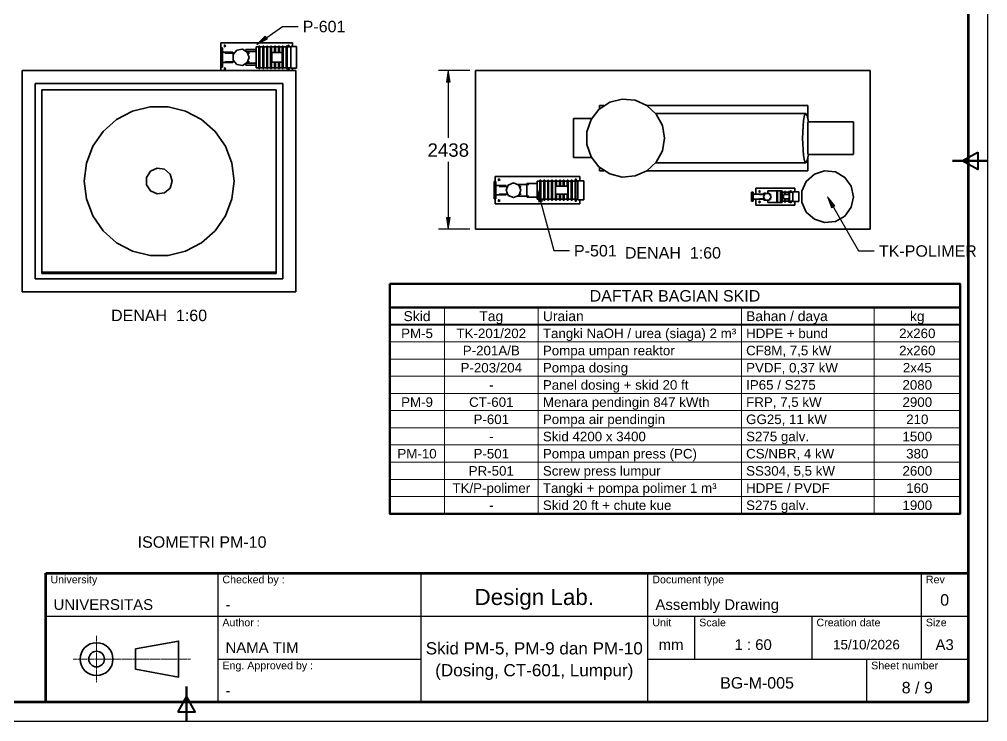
# Model space of a CAD drawing. Header units: millimetres. Extents: x 5 to 415, y 5 to 292.
# Drawn here: x 167.2 to 415, y 5 to 184.7 of the extents above; entities that cross this region are included whole.
import ezdxf
from ezdxf.enums import TextEntityAlignment as Align

# ---------------------------------------------------------------- set-up
doc = ezdxf.new("R2010")
doc.units = ezdxf.units.MM
doc.linetypes.add('DASHED', pattern=[1.524, 1.27, -0.254])
for name, color, linetype in [('PFD-BINGKAI', 7, 'Continuous'), ('PFD-INSTRUMEN', 7, 'Continuous'), ('PFD-PERALATAN', 7, 'Continuous'), ('PFD-TABEL', 7, 'Continuous'), ('PFD-TEKS', 7, 'Continuous')]:
    doc.layers.add(name, color=color, linetype=linetype)
doc.styles.add('PFD', font='arial.ttf')

msp = doc.modelspace()

# ---------------------------------------------------------------- hatches: boundary and pattern name
at = {"layer": 'PFD-INSTRUMEN'}
for points in [[(228, 178.33), (230.17, 180.46), (230.74, 179.64)], [(277, 171.63), (277.5, 168.63), (276.5, 168.63)], [(299.83, 141), (301.09, 138.23), (300.13, 137.97)], [(374, 139.33), (375.93, 136.99), (375.07, 136.49)], [(277, 131), (276.5, 134), (277.5, 134)]]:
    msp.add_hatch(color=7, dxfattribs=at).paths.add_polyline_path(points)

# ---------------------------------------------------------------- linework, layer by layer
at = {"layer": 'PFD-BINGKAI', "linetype": 'Continuous', "lineweight": 30, "ltscale": 0.35}
msp.add_lwpolyline([(5, 292), (415, 292), (415, 5), (5, 5)], close=True, dxfattribs=at)
at = {"layer": 'PFD-BINGKAI', "linetype": 'Continuous', "lineweight": 80, "ltscale": 0.35}
msp.add_lwpolyline([(10, 287), (410, 287), (410, 10), (10, 10)], close=True, dxfattribs=at)
at = {"layer": 'PFD-BINGKAI', "linetype": 'Continuous', "lineweight": 40, "ltscale": 0.35}
for points in [[(412.5, 150.7), (412.5, 146.3), (408.5, 148.5)], [(207.8, 7.5), (212.2, 7.5), (210, 11.5)]]:
    msp.add_lwpolyline(points, close=True, dxfattribs=at)
at = {"layer": 'PFD-BINGKAI', "linetype": 'Continuous', "lineweight": 50, "ltscale": 0.35}
for points in [[(415, 148.5), (406, 148.5)], [(210, 5), (210, 14)]]:
    msp.add_lwpolyline(points, dxfattribs=at)
at = {"layer": 'PFD-BINGKAI', "linetype": 'Continuous', "lineweight": 70, "ltscale": 0.35}
msp.add_lwpolyline([(174, 43), (410, 43), (410, 10), (174, 10)], close=True, dxfattribs=at)
at = {"layer": 'PFD-BINGKAI', "linetype": 'Continuous', "lineweight": 30, "ltscale": 0.35}
for points in [[(218, 43), (218, 10)], [(270, 43), (270, 10)], [(328, 43), (328, 10)], [(398, 43), (398, 21)], [(174, 32), (270, 32)], [(270, 32), (328, 32)], [(328, 32), (410, 32)], [(340, 32), (340, 21)], [(370, 32), (370, 21)], [(398, 32), (398, 21)], [(218, 21), (270, 21)], [(328, 21), (410, 21)], [(384, 21), (384, 10)]]:
    msp.add_lwpolyline(points, dxfattribs=at)
at = {"layer": 'PFD-BINGKAI', "linetype": 'DASHED', "lineweight": 20, "ltscale": 0.35}
for points in [[(187, 27), (187, 15)], [(181, 21), (211, 21)]]:
    msp.add_lwpolyline(points, dxfattribs=at)
at = {"layer": 'PFD-BINGKAI', "linetype": 'Continuous', "lineweight": 35, "ltscale": 0.35}
msp.add_lwpolyline([(197, 23.6), (208, 25.6), (208, 16.4), (197, 18.4)], close=True, dxfattribs=at)
at = {"layer": 'PFD-BINGKAI', "lineweight": 35}
for radius in [4.2, 2]:
    msp.add_circle((187, 21), radius, dxfattribs=at)
at = {"layer": 'PFD-INSTRUMEN', "linetype": 'Continuous', "lineweight": 25, "ltscale": 0.35}
for points in [[(228, 178.33), (234.55, 182.92)], [(234.55, 182.92), (238.55, 182.92)], [(282.5, 171.63), (274.5, 171.63)], [(277, 171.63), (277, 154.37)], [(277, 148.27), (277, 131)], [(299.83, 141), (303.97, 125.55)], [(374, 139.33), (382, 125.48)], [(282.5, 131), (274.5, 131)], [(303.97, 125.55), (307.97, 125.55)], [(382, 125.48), (386, 125.48)]]:
    msp.add_lwpolyline(points, dxfattribs=at)
at = {"layer": 'PFD-INSTRUMEN', "linetype": 'Continuous', "lineweight": 5, "ltscale": 0.35}
for points in [[(228, 178.33), (230.17, 180.46), (230.74, 179.64)], [(277, 171.63), (277.5, 168.63), (276.5, 168.63)], [(299.83, 141), (301.09, 138.23), (300.13, 137.97)], [(374, 139.33), (375.93, 136.99), (375.07, 136.49)], [(277, 131), (276.5, 134), (277.5, 134)]]:
    msp.add_lwpolyline(points, close=True, dxfattribs=at)
at = {"layer": 'PFD-PERALATAN', "linetype": 'Continuous', "lineweight": 35, "ltscale": 0.35}
for points in [[(218.83, 177.47), (218.83, 178.75)], [(218.83, 178.75), (237.17, 178.75)], [(237.17, 177.77), (237.17, 178.75)], [(218.82, 172.53), (218.82, 172.59), (218.82, 172.77), (218.82, 173.07), (218.82, 173.46), (218.82, 173.93), (218.82, 174.45), (218.82, 175), (218.82, 175.55), (218.82, 176.07), (218.82, 176.54), (218.82, 176.93), (218.82, 177.23), (218.82, 177.41), (218.82, 177.47)], [(219.22, 177.47), (218.82, 177.47)], [(219.22, 172.53), (219.22, 172.59), (219.22, 172.77), (219.22, 173.07), (219.22, 173.46), (219.22, 173.93), (219.22, 174.45), (219.22, 175), (219.22, 175.55), (219.22, 176.07), (219.22, 176.54), (219.22, 176.93), (219.22, 177.23), (219.22, 177.41), (219.22, 177.47)], [(221.89, 176.33), (219.22, 176.33)], [(220.07, 177.92), (219.72, 178.12), (219.72, 177.71), (220.07, 177.92)], [(219.83, 176.11), (219.89, 176.11), (219.96, 176.11), (220.05, 176.11), (220.17, 176.11), (220.32, 176.11), (220.49, 176.11), (220.68, 176.11), (220.89, 176.11), (221.12, 176.11), (221.36, 176.11), (221.62, 176.11), (221.9, 176.11), (222.18, 176.11)], [(221.89, 176.11), (221.89, 176.17), (221.89, 176.24), (221.89, 176.29)], [(226.04, 175), (225.55, 176.34), (224.31, 177.06), (222.91, 176.81), (221.99, 175.71), (221.99, 174.29), (222.91, 173.19), (224.31, 172.94), (225.55, 173.66), (226.04, 175)], [(225.2, 177), (225.2, 176.94), (225.2, 176.86), (225.2, 176.8), (225.2, 176.72)], [(225.2, 177), (227.87, 177)], [(225.41, 176.5), (227.87, 176.5)], [(225.72, 176.11), (225.78, 176.11), (225.84, 176.11), (225.89, 176.11), (225.98, 176.11), (226.05, 176.11), (226.11, 176.11), (226.16, 176.11)], [(227.87, 177.67), (227.87, 177.6), (227.87, 177.52), (227.87, 177.4), (227.87, 177.26), (227.87, 177.08), (227.87, 176.89), (227.87, 176.66), (227.87, 176.42), (227.87, 176.16), (227.87, 175.88), (227.87, 175.59), (227.87, 175.3), (227.87, 175)], [(227.87, 177.67), (228.53, 177.67)], [(228.53, 177.87), (228.53, 177.79), (228.53, 177.71), (228.53, 177.58), (228.53, 177.43), (228.53, 177.24), (228.53, 177.03), (228.53, 176.79), (228.53, 176.53), (228.53, 176.24), (228.53, 175.95), (228.53, 175.64), (228.53, 175.32), (228.53, 175)], [(228.53, 177.87), (228.77, 177.87)], [(228.77, 177.87), (228.77, 177.79), (228.77, 177.71), (228.77, 177.58), (228.77, 177.43), (228.77, 177.24), (228.77, 177.03), (228.77, 176.79), (228.77, 176.53), (228.77, 176.24), (228.77, 175.95), (228.77, 175.64), (228.77, 175.32), (228.77, 175)], [(228.77, 177.67), (229.53, 177.67)], [(229.53, 177.87), (229.53, 177.79), (229.53, 177.71), (229.53, 177.58), (229.53, 177.43), (229.53, 177.24), (229.53, 177.03), (229.53, 176.79), (229.53, 176.53), (229.53, 176.24), (229.53, 175.95), (229.53, 175.64), (229.53, 175.32), (229.53, 175)], [(229.53, 177.87), (229.77, 177.87)], [(229.77, 177.87), (229.77, 177.79), (229.77, 177.71), (229.77, 177.58), (229.77, 177.43), (229.77, 177.24), (229.77, 177.03), (229.77, 176.79), (229.77, 176.53), (229.77, 176.24), (229.77, 175.95), (229.77, 175.64), (229.77, 175.32), (229.77, 175)], [(229.77, 177.67), (230.53, 177.67)], [(230.53, 177.87), (230.53, 177.79), (230.53, 177.71), (230.53, 177.58), (230.53, 177.43), (230.53, 177.24), (230.53, 177.03), (230.53, 176.79), (230.53, 176.53), (230.53, 176.24), (230.53, 175.95), (230.53, 175.64), (230.53, 175.32), (230.53, 175)], [(230.53, 177.87), (230.77, 177.87)], [(230.77, 177.87), (230.77, 177.79), (230.77, 177.71), (230.77, 177.58), (230.77, 177.43), (230.77, 177.24), (230.77, 177.03), (230.77, 176.79), (230.77, 176.53), (230.77, 176.24), (230.77, 175.95), (230.77, 175.64), (230.77, 175.32), (230.77, 175)], [(230.77, 177.67), (231.53, 177.67)], [(231.53, 177.87), (231.53, 177.79), (231.53, 177.71), (231.53, 177.58), (231.53, 177.43), (231.53, 177.24), (231.53, 177.03), (231.53, 176.79), (231.53, 176.53), (231.53, 176.24), (231.53, 175.95), (231.53, 175.64), (231.53, 175.32), (231.53, 175)], [(231.53, 177.87), (231.77, 177.87)], [(231.77, 177.87), (231.77, 177.79), (231.77, 177.71), (231.77, 177.58), (231.77, 177.43), (231.77, 177.24), (231.77, 177.03), (231.77, 176.79), (231.77, 176.53), (231.77, 176.24), (231.77, 175.95), (231.77, 175.64), (231.77, 175.32), (231.77, 175)], [(231.77, 177.67), (232.53, 177.67)], [(231.89, 173.8), (231.89, 176.2)], [(231.89, 176.2), (234.53, 176.2)], [(232.53, 177.87), (232.53, 177.78), (232.53, 177.72), (232.53, 177.63), (232.53, 177.53), (232.53, 177.41), (232.53, 177.28), (232.53, 177.13), (232.53, 176.97), (232.53, 176.79), (232.53, 176.61), (232.53, 176.41), (232.53, 176.2)], [(232.53, 177.87), (232.77, 177.87)], [(232.77, 177.87), (232.77, 177.78), (232.77, 177.72), (232.77, 177.63), (232.77, 177.53), (232.77, 177.41), (232.77, 177.28), (232.77, 177.13), (232.77, 176.97), (232.77, 176.79), (232.77, 176.61), (232.77, 176.41), (232.77, 176.2)], [(232.77, 177.67), (233.53, 177.67)], [(233.53, 177.87), (233.53, 177.78), (233.53, 177.72), (233.53, 177.63), (233.53, 177.53), (233.53, 177.41), (233.53, 177.28), (233.53, 177.13), (233.53, 176.97), (233.53, 176.79), (233.53, 176.61), (233.53, 176.41), (233.53, 176.2)], [(233.53, 177.87), (233.77, 177.87)], [(233.77, 177.87), (233.77, 177.78), (233.77, 177.72), (233.77, 177.63), (233.77, 177.53), (233.77, 177.41), (233.77, 177.28), (233.77, 177.13), (233.77, 176.97), (233.77, 176.79), (233.77, 176.61), (233.77, 176.41), (233.77, 176.2)], [(233.77, 177.67), (234.53, 177.67)], [(234.53, 177.87), (234.53, 177.79), (234.53, 177.71), (234.53, 177.58), (234.53, 177.43), (234.53, 177.24), (234.53, 177.03), (234.53, 176.79), (234.53, 176.53), (234.53, 176.24), (234.53, 175.95), (234.53, 175.64), (234.53, 175.32), (234.53, 175)], [(234.53, 177.87), (234.77, 177.87)], [(234.53, 173.8), (234.53, 176.2)], [(234.77, 177.87), (234.77, 177.79), (234.77, 177.71), (234.77, 177.58), (234.77, 177.43), (234.77, 177.24), (234.77, 177.03), (234.77, 176.79), (234.77, 176.53), (234.77, 176.24), (234.77, 175.95), (234.77, 175.64), (234.77, 175.32), (234.77, 175)], [(234.77, 177.67), (235.53, 177.67)], [(235.53, 177.87), (235.53, 177.79), (235.53, 177.71), (235.53, 177.58), (235.53, 177.43), (235.53, 177.24), (235.53, 177.03), (235.53, 176.79), (235.53, 176.53), (235.53, 176.24), (235.53, 175.95), (235.53, 175.64), (235.53, 175.32), (235.53, 175)], [(235.53, 177.87), (235.77, 177.87)], [(235.77, 177.87), (235.77, 177.79), (235.77, 177.71), (235.77, 177.58), (235.77, 177.43), (235.77, 177.24), (235.77, 177.03), (235.77, 176.79), (235.77, 176.53), (235.77, 176.24), (235.77, 175.95), (235.77, 175.64), (235.77, 175.32), (235.77, 175)], [(235.77, 177.67), (236.67, 177.67)], [(236.4, 177.92), (236.05, 178.12), (236.05, 177.71), (236.4, 177.92)], [(236.67, 177.77), (236.67, 177.7), (236.67, 177.62), (236.67, 177.5), (236.67, 177.35), (236.67, 177.17), (236.67, 176.96), (236.67, 176.73), (236.67, 176.48), (236.67, 176.2), (236.67, 175.92), (236.67, 175.62), (236.67, 175.31), (236.67, 175)], [(236.67, 177.77), (238.17, 177.77)], [(238.17, 177.77), (238.17, 177.7), (238.17, 177.62), (238.17, 177.5), (238.17, 177.35), (238.17, 177.17), (238.17, 176.96), (238.17, 176.73), (238.17, 176.48), (238.17, 176.2), (238.17, 175.92), (238.17, 175.62), (238.17, 175.31), (238.17, 175)], [(221.89, 173.67), (219.22, 173.67)], [(219.83, 173.89), (219.89, 173.89), (219.96, 173.89), (220.05, 173.89), (220.17, 173.89), (220.32, 173.89), (220.49, 173.89), (220.68, 173.89), (220.89, 173.89), (221.12, 173.89), (221.36, 173.89), (221.62, 173.89), (221.9, 173.89), (222.18, 173.89)], [(221.89, 173.67), (221.89, 173.73), (221.89, 173.78), (221.89, 173.86)], [(225.41, 173.5), (227.87, 173.5)], [(225.72, 173.89), (225.78, 173.89), (225.84, 173.89), (225.89, 173.89), (225.98, 173.89), (226.05, 173.89), (226.11, 173.89), (226.16, 173.89)], [(227.87, 175), (227.87, 174.7), (227.87, 174.41), (227.87, 174.12), (227.87, 173.84), (227.87, 173.58), (227.87, 173.34), (227.87, 173.11), (227.87, 172.92), (227.87, 172.74), (227.87, 172.6), (227.87, 172.48), (227.87, 172.4), (227.87, 172.35)], [(228.53, 175), (228.53, 174.68), (228.53, 174.36), (228.53, 174.05), (228.53, 173.76), (228.53, 173.47), (228.53, 173.21), (228.53, 172.97), (228.53, 172.76), (228.53, 172.57), (228.53, 172.42), (228.53, 172.29), (228.53, 172.21), (228.53, 172.15)], [(228.77, 175), (228.77, 174.68), (228.77, 174.36), (228.77, 174.05), (228.77, 173.76), (228.77, 173.47), (228.77, 173.21), (228.77, 172.97), (228.77, 172.76), (228.77, 172.57), (228.77, 172.42), (228.77, 172.29), (228.77, 172.21), (228.77, 172.15)], [(229.53, 175), (229.53, 174.68), (229.53, 174.36), (229.53, 174.05), (229.53, 173.76), (229.53, 173.47), (229.53, 173.21), (229.53, 172.97), (229.53, 172.76), (229.53, 172.57), (229.53, 172.42), (229.53, 172.29), (229.53, 172.21), (229.53, 172.15)], [(229.77, 175), (229.77, 174.68), (229.77, 174.36), (229.77, 174.05), (229.77, 173.76), (229.77, 173.47), (229.77, 173.21), (229.77, 172.97), (229.77, 172.76), (229.77, 172.57), (229.77, 172.42), (229.77, 172.29), (229.77, 172.21), (229.77, 172.15)], [(230.53, 175), (230.53, 174.68), (230.53, 174.36), (230.53, 174.05), (230.53, 173.76), (230.53, 173.47), (230.53, 173.21), (230.53, 172.97), (230.53, 172.76), (230.53, 172.57), (230.53, 172.42), (230.53, 172.29), (230.53, 172.21), (230.53, 172.15)], [(230.77, 175), (230.77, 174.68), (230.77, 174.36), (230.77, 174.05), (230.77, 173.76), (230.77, 173.47), (230.77, 173.21), (230.77, 172.97), (230.77, 172.76), (230.77, 172.57), (230.77, 172.42), (230.77, 172.29), (230.77, 172.21), (230.77, 172.15)], [(231.53, 175), (231.53, 174.68), (231.53, 174.36), (231.53, 174.05), (231.53, 173.76), (231.53, 173.47), (231.53, 173.21), (231.53, 172.97), (231.53, 172.76), (231.53, 172.57), (231.53, 172.42), (231.53, 172.29), (231.53, 172.21), (231.53, 172.15)], [(231.77, 175), (231.77, 174.68), (231.77, 174.36), (231.77, 174.05), (231.77, 173.76), (231.77, 173.47), (231.77, 173.21), (231.77, 172.97), (231.77, 172.76), (231.77, 172.57), (231.77, 172.42), (231.77, 172.29), (231.77, 172.21), (231.77, 172.15)], [(231.89, 173.8), (234.53, 173.8)], [(232.53, 173.8), (232.53, 173.59), (232.53, 173.39), (232.53, 173.21), (232.53, 173.03), (232.53, 172.87), (232.53, 172.72), (232.53, 172.59), (232.53, 172.47), (232.53, 172.37), (232.53, 172.28), (232.53, 172.22), (232.53, 172.14)], [(232.77, 173.8), (232.77, 173.59), (232.77, 173.39), (232.77, 173.21), (232.77, 173.03), (232.77, 172.87), (232.77, 172.72), (232.77, 172.59), (232.77, 172.47), (232.77, 172.37), (232.77, 172.28), (232.77, 172.22), (232.77, 172.14)], [(233.53, 173.8), (233.53, 173.59), (233.53, 173.39), (233.53, 173.21), (233.53, 173.03), (233.53, 172.87), (233.53, 172.72), (233.53, 172.59), (233.53, 172.47), (233.53, 172.37), (233.53, 172.28), (233.53, 172.22), (233.53, 172.14)], [(233.77, 173.8), (233.77, 173.59), (233.77, 173.39), (233.77, 173.21), (233.77, 173.03), (233.77, 172.87), (233.77, 172.72), (233.77, 172.59), (233.77, 172.47), (233.77, 172.37), (233.77, 172.28), (233.77, 172.22), (233.77, 172.14)], [(234.53, 175), (234.53, 174.68), (234.53, 174.36), (234.53, 174.05), (234.53, 173.76), (234.53, 173.47), (234.53, 173.21), (234.53, 172.97), (234.53, 172.76), (234.53, 172.57), (234.53, 172.42), (234.53, 172.29), (234.53, 172.21), (234.53, 172.15)], [(234.77, 175), (234.77, 174.68), (234.77, 174.36), (234.77, 174.05), (234.77, 173.76), (234.77, 173.47), (234.77, 173.21), (234.77, 172.97), (234.77, 172.76), (234.77, 172.57), (234.77, 172.42), (234.77, 172.29), (234.77, 172.21), (234.77, 172.15)], [(235.53, 175), (235.53, 174.68), (235.53, 174.36), (235.53, 174.05), (235.53, 173.76), (235.53, 173.47), (235.53, 173.21), (235.53, 172.97), (235.53, 172.76), (235.53, 172.57), (235.53, 172.42), (235.53, 172.29), (235.53, 172.21), (235.53, 172.15)], [(235.77, 175), (235.77, 174.68), (235.77, 174.36), (235.77, 174.05), (235.77, 173.76), (235.77, 173.47), (235.77, 173.21), (235.77, 172.97), (235.77, 172.76), (235.77, 172.57), (235.77, 172.42), (235.77, 172.29), (235.77, 172.21), (235.77, 172.15)], [(236.67, 175), (236.67, 174.69), (236.67, 174.38), (236.67, 174.08), (236.67, 173.8), (236.67, 173.52), (236.67, 173.27), (236.67, 173.04), (236.67, 172.83), (236.67, 172.65), (236.67, 172.5), (236.67, 172.38), (236.67, 172.3), (236.67, 172.24)], [(238.17, 175), (238.17, 174.69), (238.17, 174.38), (238.17, 174.08), (238.17, 173.8), (238.17, 173.52), (238.17, 173.27), (238.17, 173.04), (238.17, 172.83), (238.17, 172.65), (238.17, 172.5), (238.17, 172.38), (238.17, 172.3), (238.17, 172.24)], [(168, 115), (168, 171.67)], [(168, 171.67), (238, 171.67)], [(219.22, 172.53), (218.82, 172.53)], [(218.83, 171.67), (218.83, 172.53)], [(220.07, 172.08), (219.72, 172.29), (219.72, 171.88), (220.07, 172.08)], [(225.2, 173.33), (225.2, 173.24), (225.2, 173.17), (225.2, 173.11), (225.2, 173.04)], [(225.2, 173), (227.87, 173)], [(227.87, 172.33), (228.53, 172.33)], [(228.53, 172.13), (228.77, 172.13)], [(228.77, 172.33), (229.53, 172.33)], [(229.53, 172.13), (229.77, 172.13)], [(229.77, 172.33), (230.53, 172.33)], [(230.53, 172.13), (230.77, 172.13)], [(230.77, 172.33), (231.53, 172.33)], [(231.53, 172.13), (231.77, 172.13)], [(231.77, 172.33), (232.53, 172.33)], [(232.53, 172.13), (232.77, 172.13)], [(232.77, 172.33), (233.53, 172.33)], [(233.53, 172.13), (233.77, 172.13)], [(233.77, 172.33), (234.53, 172.33)], [(234.53, 172.13), (234.77, 172.13)], [(234.77, 172.33), (235.53, 172.33)], [(235.53, 172.13), (235.77, 172.13)], [(235.77, 172.33), (236.67, 172.33)], [(236.4, 172.08), (236.05, 172.29), (236.05, 171.88), (236.4, 172.08)], [(236.67, 172.23), (238.17, 172.23)], [(237.17, 171.67), (237.17, 172.23)], [(238, 115), (238, 171.67)], [(284, 131), (284, 171.63)], [(284, 171.63), (384.97, 171.63)], [(384.97, 131), (384.97, 171.63)], [(171.33, 118.33), (171.33, 168.33)], [(171.33, 168.33), (234.67, 168.33)], [(173, 120), (173, 166.67)], [(173, 166.67), (233, 166.67)], [(233, 120), (233, 166.67)], [(234.67, 118.33), (234.67, 168.33)], [(332.33, 154.33), (331.79, 157.58), (330.22, 160.48), (327.8, 162.7), (324.79, 164.03), (321.51, 164.3), (318.32, 163.49), (315.56, 161.69), (313.54, 159.09), (312.47, 155.98), (312.47, 152.69), (313.54, 149.57), (315.56, 146.98), (318.32, 145.18), (321.51, 144.37), (324.79, 144.64), (327.8, 145.96), (330.22, 148.19), (331.79, 151.09), (332.33, 154.33)], [(222.17, 143.33), (221.61, 147.92), (219.97, 152.24), (217.35, 156.04), (213.89, 159.11), (209.8, 161.25), (205.31, 162.36), (200.69, 162.36), (196.2, 161.25), (192.11, 159.11), (188.65, 156.04), (186.03, 152.24), (184.39, 147.92), (183.83, 143.33), (184.39, 138.75), (186.03, 134.43), (188.65, 130.62), (192.11, 127.56), (196.2, 125.41), (200.69, 124.31), (205.31, 124.31), (209.8, 125.41), (213.89, 127.56), (217.35, 130.62), (219.97, 134.43), (221.61, 138.75), (222.17, 143.33)], [(315.67, 161.79), (315.67, 162.67)], [(315.67, 162.67), (316.81, 162.67)], [(327.86, 162.67), (369, 162.67)], [(369, 159.45), (369, 162.67)], [(309, 149.33), (309, 159.33)], [(309, 159.33), (313.67, 159.33)], [(330.07, 160.67), (368.48, 160.67)], [(368.48, 160.67), (368.14, 160.18), (367.86, 158.81), (367.6, 154.33)], [(369.14, 158.5), (368.85, 160.1), (368.48, 160.67)], [(369, 158.5), (369, 158.4), (369, 158.27), (369, 158.09), (369, 157.86), (369, 157.59), (369, 157.28), (369, 156.93), (369, 156.55), (369, 156.14), (369, 155.71), (369, 155.26), (369, 154.8), (369, 154.33)], [(369, 158.5), (380.67, 158.5)], [(380.67, 158.5), (380.67, 158.4), (380.67, 158.27), (380.67, 158.09), (380.67, 157.86), (380.67, 157.59), (380.67, 157.28), (380.67, 156.93), (380.67, 156.55), (380.67, 156.14), (380.67, 155.71), (380.67, 155.26), (380.67, 154.8), (380.67, 154.33)], [(367.6, 154.33), (367.86, 149.85), (368.14, 148.48), (368.48, 148)], [(369, 154.33), (369, 153.87), (369, 153.41), (369, 152.96), (369, 152.53), (369, 152.12), (369, 151.74), (369, 151.39), (369, 151.08), (369, 150.81), (369, 150.58), (369, 150.4), (369, 150.27), (369, 150.19)], [(380.67, 154.33), (380.67, 153.87), (380.67, 153.41), (380.67, 152.96), (380.67, 152.53), (380.67, 152.12), (380.67, 151.74), (380.67, 151.39), (380.67, 151.08), (380.67, 150.81), (380.67, 150.58), (380.67, 150.4), (380.67, 150.27), (380.67, 150.19)], [(309, 149.33), (313.67, 149.33)], [(368.48, 148), (368.85, 148.57), (369.14, 150.17)], [(369, 150.17), (380.67, 150.17)], [(369, 146), (369, 149.21)], [(206.33, 143.33), (205.8, 145.14), (204.38, 146.37), (202.53, 146.63), (200.82, 145.85), (199.8, 144.27), (199.8, 142.39), (200.82, 140.81), (202.53, 140.03), (204.38, 140.3), (205.8, 141.53), (206.33, 143.33)], [(315.67, 146), (315.67, 146.88)], [(330.07, 148), (368.48, 148)], [(289, 143.21), (289, 144.5)], [(289, 144.5), (310.67, 144.5)], [(290.23, 143.67), (289.88, 143.87), (289.88, 143.46), (290.23, 143.67)], [(309.9, 143.67), (309.6, 143.89), (309.48, 143.53)], [(310.67, 143.43), (310.67, 144.5)], [(315.67, 146), (316.81, 146)], [(327.86, 146), (369, 146)], [(380.67, 139.33), (380.09, 142.04), (378.46, 144.29), (376.06, 145.67), (373.3, 145.96), (370.67, 145.11), (368.61, 143.25), (367.48, 140.72), (367.48, 137.95), (368.61, 135.41), (370.67, 133.56), (373.3, 132.7), (376.06, 132.99), (378.46, 134.38), (380.09, 136.62), (380.67, 139.33)], [(288.77, 138.79), (288.77, 138.85), (288.77, 139.01), (288.77, 139.27), (288.77, 139.62), (288.77, 140.04), (288.77, 140.51), (288.77, 141), (288.77, 141.49), (288.77, 141.96), (288.77, 142.38), (288.77, 142.73), (288.77, 142.99), (288.77, 143.15), (288.77, 143.21)], [(289.18, 143.21), (288.77, 143.21)], [(289.18, 138.79), (289.18, 138.85), (289.18, 139.01), (289.18, 139.27), (289.18, 139.62), (289.18, 140.04), (289.18, 140.51), (289.18, 141), (289.18, 141.49), (289.18, 141.96), (289.18, 142.38), (289.18, 142.73), (289.18, 142.99), (289.18, 143.15), (289.18, 143.21)], [(291.84, 142.19), (289.18, 142.19)], [(290, 141.99), (290.11, 141.99), (290.2, 141.99), (290.3, 141.99), (290.43, 141.99), (290.58, 141.99), (290.76, 141.99), (290.94, 141.99), (291.15, 141.99), (291.37, 141.99), (291.6, 141.99), (291.85, 141.99), (292.1, 141.99)], [(295.55, 141), (295.01, 142.32), (293.68, 142.87), (292.36, 142.32), (291.81, 141), (292.36, 139.68), (293.68, 139.13), (295.01, 139.68), (295.55, 141)], [(291.84, 141.99), (291.84, 142.04), (291.84, 142.11), (291.84, 142.16)], [(294.8, 142.5), (297.63, 142.5)], [(295.27, 141.99), (295.32, 141.99), (295.37, 141.99), (295.46, 141.99), (295.53, 141.99), (295.59, 141.99), (295.65, 141.99)], [(297.1, 142.75), (297.1, 142.65), (297.1, 142.58), (297.1, 142.48), (297.1, 142.37), (297.1, 142.24), (297.1, 142.09), (297.1, 141.93), (297.1, 141.76), (297.1, 141.58), (297.1, 141.39), (297.1, 141.2), (297.1, 141)], [(297.1, 142.75), (299.77, 142.75)], [(299.77, 143.33), (299.77, 143.27), (299.77, 143.2), (299.77, 143.1), (299.77, 142.98), (299.77, 142.82), (299.77, 142.65), (299.77, 142.45), (299.77, 142.24), (299.77, 142.01), (299.77, 141.77), (299.77, 141.52), (299.77, 141.26), (299.77, 141)], [(299.77, 143.33), (300.43, 143.33)], [(300.43, 143.53), (300.43, 143.47), (300.43, 143.39), (300.43, 143.28), (300.43, 143.15), (300.43, 142.98), (300.43, 142.79), (300.43, 142.58), (300.43, 142.35), (300.43, 142.1), (300.43, 141.84), (300.43, 141.56), (300.43, 141.28), (300.43, 141)], [(300.43, 143.53), (300.67, 143.53)], [(300.67, 143.53), (300.67, 143.47), (300.67, 143.39), (300.67, 143.28), (300.67, 143.15), (300.67, 142.98), (300.67, 142.79), (300.67, 142.58), (300.67, 142.35), (300.67, 142.1), (300.67, 141.84), (300.67, 141.56), (300.67, 141.28), (300.67, 141)], [(300.67, 143.33), (301.43, 143.33)], [(301.43, 143.53), (301.43, 143.47), (301.43, 143.39), (301.43, 143.28), (301.43, 143.15), (301.43, 142.98), (301.43, 142.79), (301.43, 142.58), (301.43, 142.35), (301.43, 142.1), (301.43, 141.84), (301.43, 141.56), (301.43, 141.28), (301.43, 141)], [(301.43, 143.53), (301.67, 143.53)], [(301.67, 143.53), (301.67, 143.47), (301.67, 143.39), (301.67, 143.28), (301.67, 143.15), (301.67, 142.98), (301.67, 142.79), (301.67, 142.58), (301.67, 142.35), (301.67, 142.1), (301.67, 141.84), (301.67, 141.56), (301.67, 141.28), (301.67, 141)], [(301.67, 143.33), (302.43, 143.33)], [(302.43, 143.53), (302.43, 143.47), (302.43, 143.39), (302.43, 143.28), (302.43, 143.15), (302.43, 142.98), (302.43, 142.79), (302.43, 142.58), (302.43, 142.35), (302.43, 142.1), (302.43, 141.84), (302.43, 141.56), (302.43, 141.28), (302.43, 141)], [(302.43, 143.53), (302.67, 143.53)], [(302.67, 143.53), (302.67, 143.47), (302.67, 143.39), (302.67, 143.28), (302.67, 143.15), (302.67, 142.98), (302.67, 142.79), (302.67, 142.58), (302.67, 142.35), (302.67, 142.1), (302.67, 141.84), (302.67, 141.56), (302.67, 141.28), (302.67, 141)], [(302.67, 143.33), (303.43, 143.33)], [(303.43, 143.53), (303.43, 143.47), (303.43, 143.39), (303.43, 143.28), (303.43, 143.15), (303.43, 142.98), (303.43, 142.79), (303.43, 142.58), (303.43, 142.35), (303.43, 142.1), (303.43, 141.84), (303.43, 141.56), (303.43, 141.28), (303.43, 141)], [(303.43, 143.53), (303.67, 143.53)], [(303.67, 143.53), (303.67, 143.47), (303.67, 143.39), (303.67, 143.28), (303.67, 143.15), (303.67, 142.98), (303.67, 142.79), (303.67, 142.58), (303.67, 142.35), (303.67, 142.1), (303.67, 141.84), (303.67, 141.56), (303.67, 141.28), (303.67, 141)], [(303.67, 143.33), (304.43, 143.33)], [(304.43, 143.53), (304.43, 143.46), (304.43, 143.4), (304.43, 143.33), (304.43, 143.24), (304.43, 143.13), (304.43, 143.01), (304.43, 142.88), (304.43, 142.73), (304.43, 142.58), (304.43, 142.41), (304.43, 142.23), (304.43, 142.05)], [(304.43, 143.53), (304.67, 143.53)], [(304.43, 139.95), (304.43, 142.05)], [(304.43, 142.05), (307.55, 142.05)], [(304.67, 143.53), (304.67, 143.46), (304.67, 143.4), (304.67, 143.33), (304.67, 143.24), (304.67, 143.13), (304.67, 143.01), (304.67, 142.88), (304.67, 142.73), (304.67, 142.58), (304.67, 142.41), (304.67, 142.23), (304.67, 142.05)], [(304.67, 143.33), (305.43, 143.33)], [(305.43, 143.53), (305.43, 143.46), (305.43, 143.4), (305.43, 143.33), (305.43, 143.24), (305.43, 143.13), (305.43, 143.01), (305.43, 142.88), (305.43, 142.73), (305.43, 142.58), (305.43, 142.41), (305.43, 142.23), (305.43, 142.05)], [(305.43, 143.53), (305.67, 143.53)], [(305.67, 143.53), (305.67, 143.46), (305.67, 143.4), (305.67, 143.33), (305.67, 143.24), (305.67, 143.13), (305.67, 143.01), (305.67, 142.88), (305.67, 142.73), (305.67, 142.58), (305.67, 142.41), (305.67, 142.23), (305.67, 142.05)], [(305.67, 143.33), (306.43, 143.33)], [(306.43, 143.53), (306.43, 143.46), (306.43, 143.4), (306.43, 143.33), (306.43, 143.24), (306.43, 143.13), (306.43, 143.01), (306.43, 142.88), (306.43, 142.73), (306.43, 142.58), (306.43, 142.41), (306.43, 142.23), (306.43, 142.05)], [(306.43, 143.53), (306.67, 143.53)], [(306.67, 143.53), (306.67, 143.46), (306.67, 143.4), (306.67, 143.33), (306.67, 143.24), (306.67, 143.13), (306.67, 143.01), (306.67, 142.88), (306.67, 142.73), (306.67, 142.58), (306.67, 142.41), (306.67, 142.23), (306.67, 142.05)], [(306.67, 143.33), (307.43, 143.33)], [(307.43, 143.53), (307.43, 143.46), (307.43, 143.4), (307.43, 143.33), (307.43, 143.24), (307.43, 143.13), (307.43, 143.01), (307.43, 142.88), (307.43, 142.73), (307.43, 142.58), (307.43, 142.41), (307.43, 142.23), (307.43, 142.05)], [(307.43, 143.53), (307.67, 143.53)], [(307.55, 139.95), (307.55, 142.05)], [(307.67, 143.53), (307.67, 143.47), (307.67, 143.39), (307.67, 143.28), (307.67, 143.15), (307.67, 142.98), (307.67, 142.79), (307.67, 142.58), (307.67, 142.35), (307.67, 142.1), (307.67, 141.84), (307.67, 141.56), (307.67, 141.28), (307.67, 141)], [(307.67, 143.33), (308.43, 143.33)], [(308.43, 143.53), (308.43, 143.47), (308.43, 143.39), (308.43, 143.28), (308.43, 143.15), (308.43, 142.98), (308.43, 142.79), (308.43, 142.58), (308.43, 142.35), (308.43, 142.1), (308.43, 141.84), (308.43, 141.56), (308.43, 141.28), (308.43, 141)], [(308.43, 143.53), (308.67, 143.53)], [(308.67, 143.53), (308.67, 143.47), (308.67, 143.39), (308.67, 143.28), (308.67, 143.15), (308.67, 142.98), (308.67, 142.79), (308.67, 142.58), (308.67, 142.35), (308.67, 142.1), (308.67, 141.84), (308.67, 141.56), (308.67, 141.28), (308.67, 141)], [(308.67, 143.33), (309.43, 143.33)], [(309.43, 143.53), (309.43, 143.47), (309.43, 143.39), (309.43, 143.28), (309.43, 143.15), (309.43, 142.98), (309.43, 142.79), (309.43, 142.58), (309.43, 142.35), (309.43, 142.1), (309.43, 141.84), (309.43, 141.56), (309.43, 141.28), (309.43, 141)], [(309.43, 143.53), (309.67, 143.53)], [(309.67, 143.43), (309.9, 143.67)], [(309.67, 143.53), (309.67, 143.47), (309.67, 143.39), (309.67, 143.28), (309.67, 143.15), (309.67, 142.98), (309.67, 142.79), (309.67, 142.58), (309.67, 142.35), (309.67, 142.1), (309.67, 141.84), (309.67, 141.56), (309.67, 141.28), (309.67, 141)], [(309.67, 143.33), (310.17, 143.33)], [(310.17, 143.43), (310.17, 143.37), (310.17, 143.29), (310.17, 143.19), (310.17, 143.05), (310.17, 142.9), (310.17, 142.72), (310.17, 142.51), (310.17, 142.29), (310.17, 142.05), (310.17, 141.8), (310.17, 141.54), (310.17, 141.27), (310.17, 141)], [(310.17, 143.43), (311.67, 143.43)], [(311.67, 143.43), (311.67, 143.37), (311.67, 143.29), (311.67, 143.19), (311.67, 143.05), (311.67, 142.9), (311.67, 142.72), (311.67, 142.51), (311.67, 142.29), (311.67, 142.05), (311.67, 141.8), (311.67, 141.54), (311.67, 141.27), (311.67, 141)], [(355.67, 139.96), (355.67, 141.5)], [(355.67, 141.5), (365.67, 141.5)], [(365.67, 140.55), (365.67, 141.5)], [(289.18, 138.79), (288.77, 138.79)], [(289, 137.5), (289, 138.79)], [(291.84, 139.81), (289.18, 139.81)], [(290, 140.01), (290.11, 140.01), (290.2, 140.01), (290.3, 140.01), (290.43, 140.01), (290.58, 140.01), (290.76, 140.01), (290.94, 140.01), (291.15, 140.01), (291.37, 140.01), (291.6, 140.01), (291.85, 140.01), (292.1, 140.01)], [(291.84, 139.81), (291.84, 139.86), (291.84, 139.91), (291.84, 139.98)], [(294.8, 139.5), (297.63, 139.5)], [(295.27, 140.01), (295.32, 140.01), (295.37, 140.01), (295.46, 140.01), (295.53, 140.01), (295.59, 140.01), (295.65, 140.01)], [(297.1, 141), (297.1, 140.8), (297.1, 140.61), (297.1, 140.42), (297.1, 140.24), (297.1, 140.07), (297.1, 139.91), (297.1, 139.76), (297.1, 139.63), (297.1, 139.52), (297.1, 139.42), (297.1, 139.35), (297.1, 139.29)], [(297.1, 139.25), (299.77, 139.25)], [(299.77, 141), (299.77, 140.74), (299.77, 140.48), (299.77, 140.23), (299.77, 139.99), (299.77, 139.76), (299.77, 139.55), (299.77, 139.35), (299.77, 139.18), (299.77, 139.02), (299.77, 138.9), (299.77, 138.8), (299.77, 138.73), (299.77, 138.67)], [(300.43, 141), (300.43, 140.72), (300.43, 140.44), (300.43, 140.16), (300.43, 139.9), (300.43, 139.65), (300.43, 139.42), (300.43, 139.21), (300.43, 139.02), (300.43, 138.85), (300.43, 138.72), (300.43, 138.61), (300.43, 138.53), (300.43, 138.47)], [(300.67, 141), (300.67, 140.72), (300.67, 140.44), (300.67, 140.16), (300.67, 139.9), (300.67, 139.65), (300.67, 139.42), (300.67, 139.21), (300.67, 139.02), (300.67, 138.85), (300.67, 138.72), (300.67, 138.61), (300.67, 138.53), (300.67, 138.47)], [(301.43, 141), (301.43, 140.72), (301.43, 140.44), (301.43, 140.16), (301.43, 139.9), (301.43, 139.65), (301.43, 139.42), (301.43, 139.21), (301.43, 139.02), (301.43, 138.85), (301.43, 138.72), (301.43, 138.61), (301.43, 138.53), (301.43, 138.47)], [(301.67, 141), (301.67, 140.72), (301.67, 140.44), (301.67, 140.16), (301.67, 139.9), (301.67, 139.65), (301.67, 139.42), (301.67, 139.21), (301.67, 139.02), (301.67, 138.85), (301.67, 138.72), (301.67, 138.61), (301.67, 138.53), (301.67, 138.47)], [(302.43, 141), (302.43, 140.72), (302.43, 140.44), (302.43, 140.16), (302.43, 139.9), (302.43, 139.65), (302.43, 139.42), (302.43, 139.21), (302.43, 139.02), (302.43, 138.85), (302.43, 138.72), (302.43, 138.61), (302.43, 138.53), (302.43, 138.47)], [(302.67, 141), (302.67, 140.72), (302.67, 140.44), (302.67, 140.16), (302.67, 139.9), (302.67, 139.65), (302.67, 139.42), (302.67, 139.21), (302.67, 139.02), (302.67, 138.85), (302.67, 138.72), (302.67, 138.61), (302.67, 138.53), (302.67, 138.47)], [(303.43, 141), (303.43, 140.72), (303.43, 140.44), (303.43, 140.16), (303.43, 139.9), (303.43, 139.65), (303.43, 139.42), (303.43, 139.21), (303.43, 139.02), (303.43, 138.85), (303.43, 138.72), (303.43, 138.61), (303.43, 138.53), (303.43, 138.47)], [(303.67, 141), (303.67, 140.72), (303.67, 140.44), (303.67, 140.16), (303.67, 139.9), (303.67, 139.65), (303.67, 139.42), (303.67, 139.21), (303.67, 139.02), (303.67, 138.85), (303.67, 138.72), (303.67, 138.61), (303.67, 138.53), (303.67, 138.47)], [(304.43, 139.95), (307.55, 139.95)], [(304.43, 139.95), (304.43, 139.77), (304.43, 139.59), (304.43, 139.42), (304.43, 139.27), (304.43, 139.12), (304.43, 138.99), (304.43, 138.87), (304.43, 138.76), (304.43, 138.67), (304.43, 138.6), (304.43, 138.54), (304.43, 138.48)], [(304.67, 139.95), (304.67, 139.77), (304.67, 139.59), (304.67, 139.42), (304.67, 139.27), (304.67, 139.12), (304.67, 138.99), (304.67, 138.87), (304.67, 138.76), (304.67, 138.67), (304.67, 138.6), (304.67, 138.54), (304.67, 138.48)], [(305.43, 139.95), (305.43, 139.77), (305.43, 139.59), (305.43, 139.42), (305.43, 139.27), (305.43, 139.12), (305.43, 138.99), (305.43, 138.87), (305.43, 138.76), (305.43, 138.67), (305.43, 138.6), (305.43, 138.54), (305.43, 138.48)], [(305.67, 139.95), (305.67, 139.77), (305.67, 139.59), (305.67, 139.42), (305.67, 139.27), (305.67, 139.12), (305.67, 138.99), (305.67, 138.87), (305.67, 138.76), (305.67, 138.67), (305.67, 138.6), (305.67, 138.54), (305.67, 138.48)], [(306.43, 139.95), (306.43, 139.77), (306.43, 139.59), (306.43, 139.42), (306.43, 139.27), (306.43, 139.12), (306.43, 138.99), (306.43, 138.87), (306.43, 138.76), (306.43, 138.67), (306.43, 138.6), (306.43, 138.54), (306.43, 138.48)], [(306.67, 139.95), (306.67, 139.77), (306.67, 139.59), (306.67, 139.42), (306.67, 139.27), (306.67, 139.12), (306.67, 138.99), (306.67, 138.87), (306.67, 138.76), (306.67, 138.67), (306.67, 138.6), (306.67, 138.54), (306.67, 138.48)], [(307.43, 139.95), (307.43, 139.77), (307.43, 139.59), (307.43, 139.42), (307.43, 139.27), (307.43, 139.12), (307.43, 138.99), (307.43, 138.87), (307.43, 138.76), (307.43, 138.67), (307.43, 138.6), (307.43, 138.54), (307.43, 138.48)], [(307.67, 141), (307.67, 140.72), (307.67, 140.44), (307.67, 140.16), (307.67, 139.9), (307.67, 139.65), (307.67, 139.42), (307.67, 139.21), (307.67, 139.02), (307.67, 138.85), (307.67, 138.72), (307.67, 138.61), (307.67, 138.53), (307.67, 138.47)], [(308.43, 141), (308.43, 140.72), (308.43, 140.44), (308.43, 140.16), (308.43, 139.9), (308.43, 139.65), (308.43, 139.42), (308.43, 139.21), (308.43, 139.02), (308.43, 138.85), (308.43, 138.72), (308.43, 138.61), (308.43, 138.53), (308.43, 138.47)], [(308.67, 141), (308.67, 140.72), (308.67, 140.44), (308.67, 140.16), (308.67, 139.9), (308.67, 139.65), (308.67, 139.42), (308.67, 139.21), (308.67, 139.02), (308.67, 138.85), (308.67, 138.72), (308.67, 138.61), (308.67, 138.53), (308.67, 138.47)], [(309.43, 141), (309.43, 140.72), (309.43, 140.44), (309.43, 140.16), (309.43, 139.9), (309.43, 139.65), (309.43, 139.42), (309.43, 139.21), (309.43, 139.02), (309.43, 138.85), (309.43, 138.72), (309.43, 138.61), (309.43, 138.53), (309.43, 138.47)], [(309.67, 141), (309.67, 140.72), (309.67, 140.44), (309.67, 140.16), (309.67, 139.9), (309.67, 139.65), (309.67, 139.42), (309.67, 139.21), (309.67, 139.02), (309.67, 138.85), (309.67, 138.72), (309.67, 138.61), (309.67, 138.53), (309.67, 138.47)], [(310.17, 141), (310.17, 140.73), (310.17, 140.46), (310.17, 140.2), (310.17, 139.95), (310.17, 139.71), (310.17, 139.49), (310.17, 139.28), (310.17, 139.1), (310.17, 138.95), (310.17, 138.81), (310.17, 138.71), (310.17, 138.63), (310.17, 138.57)], [(311.67, 141), (311.67, 140.73), (311.67, 140.46), (311.67, 140.2), (311.67, 139.95), (311.67, 139.71), (311.67, 139.49), (311.67, 139.28), (311.67, 139.1), (311.67, 138.95), (311.67, 138.81), (311.67, 138.71), (311.67, 138.63), (311.67, 138.57)], [(354.98, 140.5), (354.57, 140.5)], [(354.57, 138.16), (354.57, 138.28), (354.57, 138.42), (354.57, 138.6), (354.57, 138.83), (354.57, 139.07), (354.57, 139.33), (354.57, 139.59), (354.57, 139.84), (354.57, 140.06), (354.57, 140.25), (354.57, 140.39), (354.57, 140.47)], [(354.98, 138.16), (354.98, 138.28), (354.98, 138.42), (354.98, 138.6), (354.98, 138.83), (354.98, 139.07), (354.98, 139.33), (354.98, 139.59), (354.98, 139.84), (354.98, 140.06), (354.98, 140.25), (354.98, 140.39), (354.98, 140.47)], [(357.64, 139.96), (354.98, 139.96)], [(356.9, 140.67), (356.55, 140.87), (356.55, 140.46), (356.9, 140.67)], [(356.67, 139.86), (356.73, 139.86), (356.83, 139.86), (356.9, 139.86), (356.98, 139.86), (357.07, 139.86), (357.17, 139.86), (357.28, 139.86), (357.39, 139.86), (357.51, 139.86), (357.64, 139.86), (357.78, 139.86)], [(356.67, 138.81), (356.73, 138.81), (356.83, 138.81), (356.9, 138.81), (356.98, 138.81), (357.07, 138.81), (357.17, 138.81), (357.28, 138.81), (357.39, 138.81), (357.51, 138.81), (357.64, 138.81), (357.78, 138.81)], [(359.61, 139.33), (359.11, 140.19), (358.12, 140.19), (357.63, 139.33), (358.12, 138.48), (359.11, 138.48), (359.61, 139.33)], [(357.64, 139.86), (357.64, 139.91), (357.64, 139.96)], [(357.64, 138.7), (357.64, 138.76), (357.64, 138.81)], [(357.7, 140.21), (357.7, 140.14), (357.7, 140.09), (357.7, 140.02), (357.7, 139.95), (357.7, 139.86)], [(357.7, 140.21), (358.15, 140.21)], [(357.7, 138.81), (357.7, 138.72), (357.7, 138.64), (357.7, 138.58), (357.7, 138.53), (357.7, 138.48)], [(358.77, 140.31), (358.77, 140.83)], [(358.77, 140.83), (362.43, 140.83)], [(359.46, 139.86), (359.51, 139.86), (359.58, 139.86), (359.64, 139.86)], [(359.46, 138.81), (359.51, 138.81), (359.58, 138.81), (359.64, 138.81)], [(361.03, 140.7), (361.03, 140.62), (361.03, 140.56), (361.03, 140.49), (361.03, 140.4), (361.03, 140.3), (361.03, 140.19), (361.03, 140.06), (361.03, 139.93), (361.03, 139.78), (361.03, 139.64), (361.03, 139.49), (361.03, 139.33)], [(361.03, 139.33), (361.03, 139.18), (361.03, 139.03), (361.03, 138.88), (361.03, 138.74), (361.03, 138.61), (361.03, 138.48), (361.03, 138.37), (361.03, 138.26), (361.03, 138.18), (361.03, 138.1), (361.03, 138.04), (361.03, 137.98)], [(361.27, 140.7), (361.27, 140.62), (361.27, 140.56), (361.27, 140.49), (361.27, 140.4), (361.27, 140.3), (361.27, 140.19), (361.27, 140.06), (361.27, 139.93), (361.27, 139.78), (361.27, 139.64), (361.27, 139.49), (361.27, 139.33)], [(361.27, 139.33), (361.27, 139.18), (361.27, 139.03), (361.27, 138.88), (361.27, 138.74), (361.27, 138.61), (361.27, 138.48), (361.27, 138.37), (361.27, 138.26), (361.27, 138.18), (361.27, 138.1), (361.27, 138.04), (361.27, 137.98)], [(362.03, 140.7), (362.03, 140.62), (362.03, 140.56), (362.03, 140.49), (362.03, 140.4), (362.03, 140.3), (362.03, 140.19), (362.03, 140.06), (362.03, 139.93), (362.03, 139.78), (362.03, 139.64), (362.03, 139.49), (362.03, 139.33)], [(362.03, 139.33), (362.03, 139.18), (362.03, 139.03), (362.03, 138.88), (362.03, 138.74), (362.03, 138.61), (362.03, 138.48), (362.03, 138.37), (362.03, 138.26), (362.03, 138.18), (362.03, 138.1), (362.03, 138.04), (362.03, 137.98)], [(362.27, 140.7), (362.27, 140.62), (362.27, 140.56), (362.27, 140.49), (362.27, 140.4), (362.27, 140.3), (362.27, 140.19), (362.27, 140.06), (362.27, 139.93), (362.27, 139.78), (362.27, 139.64), (362.27, 139.49), (362.27, 139.33)], [(362.27, 139.33), (362.27, 139.18), (362.27, 139.03), (362.27, 138.88), (362.27, 138.74), (362.27, 138.61), (362.27, 138.48), (362.27, 138.37), (362.27, 138.26), (362.27, 138.18), (362.27, 138.1), (362.27, 138.04), (362.27, 137.98)], [(362.43, 137.83), (362.43, 140.83)], [(362.43, 140.5), (363.03, 140.5)], [(362.79, 138.81), (362.79, 139.86)], [(362.79, 139.86), (364.23, 139.86)], [(362.79, 138.81), (364.23, 138.81)], [(363.03, 140.7), (363.03, 140.62), (363.03, 140.53), (363.03, 140.47), (363.03, 140.4), (363.03, 140.33), (363.03, 140.25), (363.03, 140.16), (363.03, 140.06), (363.03, 139.96), (363.03, 139.86)], [(363.03, 140.7), (363.27, 140.7)], [(363.03, 138.81), (363.03, 138.7), (363.03, 138.6), (363.03, 138.51), (363.03, 138.42), (363.03, 138.34), (363.03, 138.26), (363.03, 138.2), (363.03, 138.14), (363.03, 138.09), (363.03, 138.01)], [(363.27, 140.7), (363.27, 140.62), (363.27, 140.53), (363.27, 140.47), (363.27, 140.4), (363.27, 140.33), (363.27, 140.25), (363.27, 140.16), (363.27, 140.06), (363.27, 139.96), (363.27, 139.86)], [(363.27, 140.5), (364.03, 140.5)], [(363.27, 138.81), (363.27, 138.7), (363.27, 138.6), (363.27, 138.51), (363.27, 138.42), (363.27, 138.34), (363.27, 138.26), (363.27, 138.2), (363.27, 138.14), (363.27, 138.09), (363.27, 138.01)], [(364.03, 140.7), (364.03, 140.62), (364.03, 140.53), (364.03, 140.47), (364.03, 140.4), (364.03, 140.33), (364.03, 140.25), (364.03, 140.16), (364.03, 140.06), (364.03, 139.96), (364.03, 139.86)], [(364.03, 140.7), (364.27, 140.7)], [(364.03, 138.81), (364.03, 138.7), (364.03, 138.6), (364.03, 138.51), (364.03, 138.42), (364.03, 138.34), (364.03, 138.26), (364.03, 138.2), (364.03, 138.14), (364.03, 138.09), (364.03, 138.01)], [(364.23, 138.81), (364.23, 139.86)], [(364.27, 140.7), (364.27, 140.62), (364.27, 140.56), (364.27, 140.49), (364.27, 140.4), (364.27, 140.3), (364.27, 140.19), (364.27, 140.06), (364.27, 139.93), (364.27, 139.78), (364.27, 139.64), (364.27, 139.49), (364.27, 139.33)], [(364.27, 140.5), (365.17, 140.5)], [(364.27, 139.33), (364.27, 139.18), (364.27, 139.03), (364.27, 138.88), (364.27, 138.74), (364.27, 138.61), (364.27, 138.48), (364.27, 138.37), (364.27, 138.26), (364.27, 138.18), (364.27, 138.1), (364.27, 138.04), (364.27, 137.98)], [(364.9, 140.67), (364.58, 140.88), (364.5, 140.5)], [(364.83, 140.5), (364.9, 140.67)], [(365.17, 140.55), (365.17, 140.48), (365.17, 140.43), (365.17, 140.36), (365.17, 140.28), (365.17, 140.19), (365.17, 140.09), (365.17, 139.98), (365.17, 139.86), (365.17, 139.73), (365.17, 139.6), (365.17, 139.47), (365.17, 139.33)], [(365.17, 140.55), (366.67, 140.55)], [(365.17, 139.33), (365.17, 139.2), (365.17, 139.06), (365.17, 138.93), (365.17, 138.81), (365.17, 138.69), (365.17, 138.58), (365.17, 138.48), (365.17, 138.38), (365.17, 138.31), (365.17, 138.24), (365.17, 138.19), (365.17, 138.13)], [(366.67, 140.55), (366.67, 140.48), (366.67, 140.43), (366.67, 140.36), (366.67, 140.28), (366.67, 140.19), (366.67, 140.09), (366.67, 139.98), (366.67, 139.86), (366.67, 139.73), (366.67, 139.6), (366.67, 139.47), (366.67, 139.33)], [(366.67, 139.33), (366.67, 139.2), (366.67, 139.06), (366.67, 138.93), (366.67, 138.81), (366.67, 138.69), (366.67, 138.58), (366.67, 138.48), (366.67, 138.38), (366.67, 138.31), (366.67, 138.24), (366.67, 138.19), (366.67, 138.13)], [(289, 137.5), (310.67, 137.5)], [(290.23, 138.33), (289.88, 138.54), (289.88, 138.13), (290.23, 138.33)], [(299.77, 138.67), (300.43, 138.67)], [(300.43, 138.47), (300.67, 138.47)], [(300.67, 138.67), (301.43, 138.67)], [(301.43, 138.47), (301.67, 138.47)], [(301.67, 138.67), (302.43, 138.67)], [(302.43, 138.47), (302.67, 138.47)], [(302.67, 138.67), (303.43, 138.67)], [(303.43, 138.47), (303.67, 138.47)], [(303.67, 138.67), (304.43, 138.67)], [(304.43, 138.47), (304.67, 138.47)], [(304.67, 138.67), (305.43, 138.67)], [(305.43, 138.47), (305.67, 138.47)], [(305.67, 138.67), (306.43, 138.67)], [(306.43, 138.47), (306.67, 138.47)], [(306.67, 138.67), (307.43, 138.67)], [(307.43, 138.47), (307.67, 138.47)], [(307.67, 138.67), (308.43, 138.67)], [(308.43, 138.47), (308.67, 138.47)], [(308.67, 138.67), (309.43, 138.67)], [(309.43, 138.47), (309.67, 138.47)], [(309.48, 138.47), (309.6, 138.11), (309.9, 138.33)], [(309.67, 138.67), (310.17, 138.67)], [(309.9, 138.33), (309.67, 138.57)], [(310.17, 138.57), (311.67, 138.57)], [(310.67, 137.5), (310.67, 138.57)], [(354.98, 138.16), (354.57, 138.16)], [(357.64, 138.7), (354.98, 138.7)], [(355.67, 137.17), (355.67, 138.7)], [(355.67, 137.17), (365.67, 137.17)], [(356.9, 138), (356.55, 138.2), (356.55, 137.8), (356.9, 138)], [(357.7, 138.46), (358.15, 138.46)], [(358.77, 137.83), (358.77, 138.35)], [(358.77, 137.83), (362.43, 137.83)], [(362.43, 138.17), (363.03, 138.17)], [(363.03, 137.97), (363.27, 137.97)], [(363.27, 138.17), (364.03, 138.17)], [(364.03, 137.97), (364.27, 137.97)], [(364.27, 138.17), (365.17, 138.17)], [(364.5, 138.17), (364.58, 137.78), (364.9, 138)], [(364.9, 138), (364.83, 138.17)], [(365.17, 138.12), (366.67, 138.12)], [(365.67, 137.17), (365.67, 138.12)], [(284, 131), (384.97, 131)], [(173, 120), (233, 120)], [(173, 119.67), (173, 120)], [(173, 119.67), (233, 119.67)], [(233, 119.67), (233, 120)], [(171.33, 118.33), (234.67, 118.33)], [(168, 115), (238, 115)]]:
    msp.add_lwpolyline(points, dxfattribs=at)
at = {"layer": 'PFD-TABEL', "linetype": 'Continuous', "lineweight": 50, "ltscale": 0.35}
for points in [[(262, 117), (408, 117), (408, 111), (262, 111)], [(262, 117), (408, 117), (408, 58.2), (262, 58.2)]]:
    msp.add_lwpolyline(points, close=True, dxfattribs=at)
at = {"layer": 'PFD-TABEL', "linetype": 'Continuous', "lineweight": 15, "ltscale": 0.35}
for points in [[(276, 111), (276, 58.2)], [(300, 111), (300, 58.2)], [(352, 111), (352, 58.2)], [(386, 111), (386, 58.2)], [(262, 102.2), (408, 102.2)], [(262, 97.8), (408, 97.8)], [(262, 93.4), (408, 93.4)], [(262, 89), (408, 89)], [(262, 84.6), (408, 84.6)], [(262, 80.2), (408, 80.2)], [(262, 75.8), (408, 75.8)], [(262, 71.4), (408, 71.4)], [(262, 67), (408, 67)], [(262, 62.6), (408, 62.6)], [(262, 58.2), (408, 58.2)]]:
    msp.add_lwpolyline(points, dxfattribs=at)
at = {"layer": 'PFD-TABEL', "linetype": 'Continuous', "lineweight": 40, "ltscale": 0.35}
msp.add_lwpolyline([(262, 106.6), (408, 106.6)], dxfattribs=at)

# ---------------------------------------------------------------- texts
at = {"layer": 'PFD-BINGKAI', "style": 'PFD'}
for s, height, p in [('University', 1.953, (175.2, 40.4)), ('Checked by :', 1.9531, (219.2, 40.4)), ('Document type', 1.9531, (329.2, 40.4)), ('Rev', 1.953, (399.2, 40.4)), ('UNIVERSITAS', 2.7343, (176, 33.6)), ('-', 2.73, (220, 33.6)), ('Assembly Drawing', 2.7343, (330, 33.6)), ('Author :', 1.953, (219.2, 29.4)), ('Unit', 1.953, (329.2, 29.4)), ('Scale', 1.953, (341.2, 29.4)), ('Creation date', 1.9531, (371.2, 29.4)), ('Size', 1.953, (399.2, 29.4)), ('NAMA TIM', 2.734, (220, 22.6)), ('Eng. Approved by :', 1.9531, (219.2, 18.4)), ('Sheet number', 1.9531, (385.2, 18.4)), ('-', 2.73, (220, 11.6))]:
    msp.add_text(s, height=height, dxfattribs=at).set_placement(p)
for s, height, p in [('Design Lab.', 4.1015, (299, 34.85)), ('0', 2.93, (404, 34.68)), ('Skid PM-5, PM-9 dan PM-10', 3.1249, (299, 22.2)), ('mm', 2.734, (334, 23.34)), ('1 : 60', 2.734, (355, 23.34)), ('15/10/2026', 2.441, (384, 23.49)), ('A3', 2.734, (404, 23.34)), ('(Dosing, CT-601, Lumpur)', 3.1249, (299, 16.6)), ('BG-M-005', 2.93, (356, 13.45)), ('8 / 9', 2.93, (397, 12.24))]:
    msp.add_text(s, height=height, dxfattribs=at).set_placement(p, align=Align.CENTER)
at = {"layer": 'PFD-TABEL', "style": 'PFD'}
for s, height, p in [('DAFTAR BAGIAN SKID', 2.9296, (335, 112.5)), ('Skid', 2.539, (269, 107.5)), ('Tag', 2.539, (288, 107.5)), ('kg', 2.539, (397, 107.5)), ('PM-5', 2.441, (269, 103.15)), ('TK-201/202', 2.441, (288, 103.15)), ('2x260', 2.441, (397, 103.15)), ('P-201A/B', 2.441, (288, 98.75)), ('2x260', 2.441, (397, 98.75)), ('P-203/204', 2.441, (288, 94.35)), ('2x45', 2.441, (397, 94.35)), ('2080', 2.441, (397, 89.95)), ('-', 2.44, (288, 89.95)), ('PM-9', 2.441, (269, 85.55)), ('CT-601', 2.441, (288, 85.55)), ('2900', 2.441, (397, 85.55)), ('P-601', 2.441, (288, 81.15)), ('210', 2.441, (397, 81.15)), ('-', 2.44, (288, 76.75)), ('1500', 2.441, (397, 76.75)), ('PM-10', 2.441, (269, 72.35)), ('P-501', 2.441, (288, 72.35)), ('380', 2.441, (397, 72.35)), ('PR-501', 2.441, (288, 67.95)), ('2600', 2.441, (397, 67.95)), ('TK/P-polimer', 2.4413, (288, 63.55)), ('160', 2.441, (397, 63.55)), ('-', 2.44, (288, 59.15)), ('1900', 2.441, (397, 59.15))]:
    msp.add_text(s, height=height, dxfattribs=at).set_placement(p, align=Align.CENTER)
for s, height, p in [('Uraian', 2.539, (301.2, 107.5)), ('Bahan / daya', 2.539, (353.2, 107.5)), ('Tangki NaOH / urea (siaga) 2 m³', 2.4413, (301.2, 103.15)), ('HDPE + bund', 2.4413, (353.2, 103.15)), ('Pompa umpan reaktor', 2.4413, (301.2, 98.75)), ('CF8M, 7,5 kW', 2.4413, (353.2, 98.75)), ('Pompa dosing', 2.4413, (301.2, 94.35)), ('PVDF, 0,37 kW', 2.4413, (353.2, 94.35)), ('Panel dosing + skid 20 ft', 2.4413, (301.2, 89.95)), ('IP65 / S275', 2.4413, (353.2, 89.95)), ('Menara pendingin 847 kWth', 2.4413, (301.2, 85.55)), ('FRP, 7,5 kW', 2.4413, (353.2, 85.55)), ('Pompa air pendingin', 2.4413, (301.2, 81.15)), ('GG25, 11 kW', 2.4413, (353.2, 81.15)), ('Skid 4200 x 3400', 2.4413, (301.2, 76.75)), ('S275 galv.', 2.441, (353.2, 76.75)), ('Pompa umpan press (PC)', 2.4413, (301.2, 72.35)), ('CS/NBR, 4 kW', 2.4413, (353.2, 72.35)), ('Screw press lumpur', 2.4413, (301.2, 67.95)), ('SS304, 5,5 kW', 2.4413, (353.2, 67.95)), ('Tangki + pompa polimer 1 m³', 2.4413, (301.2, 63.55)), ('HDPE / PVDF', 2.4413, (353.2, 63.55)), ('Skid 20 ft + chute kue', 2.4413, (301.2, 59.15)), ('S275 galv.', 2.441, (353.2, 59.15))]:
    msp.add_text(s, height=height, dxfattribs=at).set_placement(p)
at = {"layer": 'PFD-TEKS', "style": 'PFD'}
for s, p in [('P-601', (239.75, 181.42)), ('P-501', (309.17, 124.05)), ('TK-POLIMER', (387.2, 123.98))]:
    msp.add_text(s, height=2.93, dxfattribs=at).set_placement(p)
for s, height, p in [('2438', 3.418, (277, 149.57)), ('DENAH  1:60', 2.9296, (334.48, 123.5)), ('DENAH  1:60', 2.9296, (203, 107.5)), ('ISOMETRI PM-10', 2.9296, (214, 49.5))]:
    msp.add_text(s, height=height, dxfattribs=at).set_placement(p, align=Align.CENTER)

doc.saveas('drawing.dxf')
